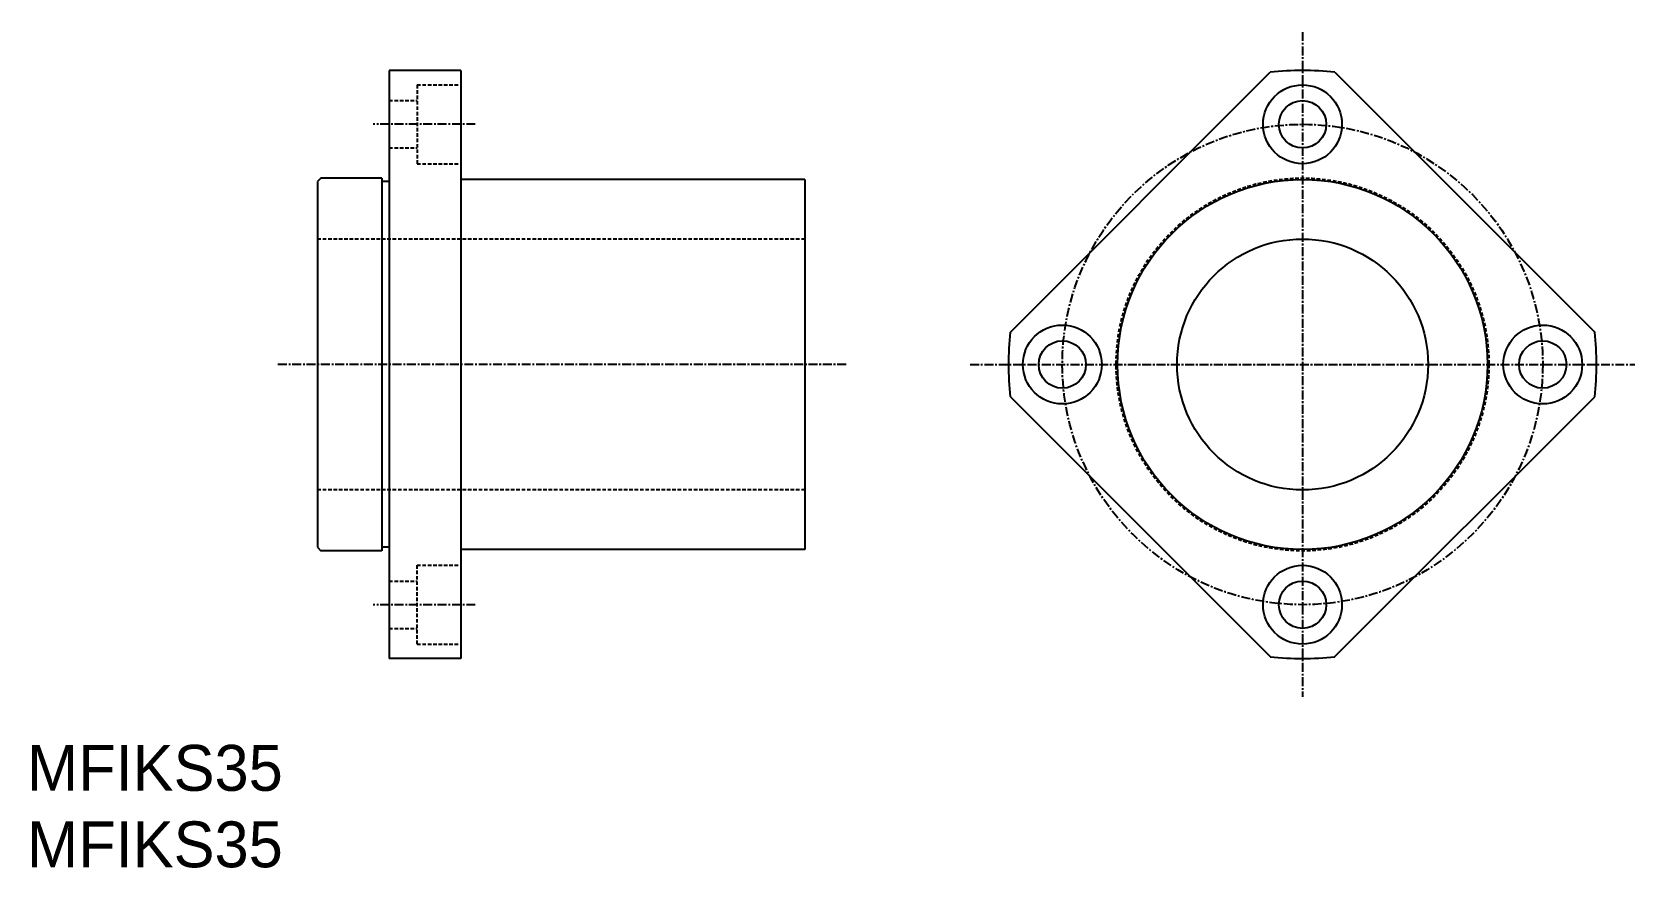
# Model space of a CAD drawing. Extents: x 54 to 278, y 37 to 153.
import ezdxf

# ---------------------------------------------------------------- set-up
doc = ezdxf.new("R2010")
doc.units = 0
doc.linetypes.add('CENTER', pattern=[2, 1.25, -0.25, 0.25, -0.25])
doc.linetypes.add('DASHED', pattern=[0.75, 0.5, -0.25])
doc.layers.get('0').update_dxf_attribs({"linetype": 'CONTINUOUS'})
doc.layers.add('CENTER', color=1, linetype='CENTER')

msp = doc.modelspace()

# ---------------------------------------------------------------- linework, layer by layer
at = {"color": 7, "linetype": 'CONTINUOUS'}
for p, q in [((104.18, 147.89), (104.18, 65.89)), ((114.18, 147.89), (104.18, 147.89)), ((114.18, 147.89), (114.18, 65.89)), ((190.83, 111.4), (227.07, 147.65)), ((236.08, 147.65), (272.33, 111.4)), ((94.68, 132.89), (94.18, 132.39)), ((94.18, 132.39), (94.18, 81.39)), ((103.18, 132.89), (94.68, 132.89)), ((103.18, 132.89), (103.18, 80.89)), ((104.18, 132.39), (103.18, 132.39)), ((162.18, 132.69), (114.18, 132.69)), ((162.18, 132.69), (162.18, 81.09)), ((94.18, 121.89), (94.18, 121.89)), ((190.83, 102.39), (227.07, 66.14)), ((236.08, 66.14), (272.33, 102.39)), ((94.18, 91.89), (94.18, 91.89)), ((94.18, 81.39), (94.68, 80.89)), ((103.18, 80.89), (94.68, 80.89)), ((104.18, 81.39), (103.18, 81.39)), ((162.18, 81.09), (114.18, 81.09)), ((114.18, 65.89), (104.18, 65.89))]:
    msp.add_line(p, q, dxfattribs=at)
at = {"color": 3, "linetype": 'DASHED'}
for p, q in [((108.08, 145.89), (114.18, 145.89)), ((108.08, 145.89), (108.08, 134.89)), ((104.18, 143.69), (108.08, 143.69)), ((104.18, 137.09), (108.08, 137.09)), ((108.08, 134.89), (114.18, 134.89)), ((162.18, 124.39), (94.18, 124.39)), ((162.18, 89.39), (94.18, 89.39)), ((108.08, 67.89), (108.08, 78.89)), ((108.08, 78.89), (114.18, 78.89)), ((104.18, 76.69), (108.08, 76.69)), ((104.18, 70.09), (108.08, 70.09)), ((108.08, 67.89), (114.18, 67.89))]:
    msp.add_line(p, q, dxfattribs=at)
at = {"color": 7, "linetype": 'CONTINUOUS'}
for centre, radius in [((231.58, 140.39), 5.5), ((231.58, 140.39), 3.3), ((231.58, 106.89), 25.8), ((231.58, 106.89), 17.5), ((198.08, 106.89), 5.5), ((265.08, 106.89), 5.5), ((198.08, 106.89), 3.3), ((265.08, 106.89), 3.3), ((231.58, 73.39), 5.5), ((231.58, 73.39), 3.3)]:
    msp.add_circle(centre, radius, dxfattribs=at)
at = {"color": 3, "linetype": 'DASHED'}
msp.add_circle((231.58, 106.89), 26, dxfattribs=at)
at = {"color": 7, "linetype": 'CONTINUOUS'}
for start, end in [(83.6947, 96.3053), (173.6947, 186.3053), (353.6947, 6.3053), (263.6947, 276.3053)]:
    msp.add_arc((231.58, 106.89), 41, start, end, dxfattribs=at)
at = {"layer": 'CENTER', "color": 1, "linetype": 'CENTER'}
for p, q in [((231.58, 153.26), (231.58, 60.53)), ((116.21, 140.39), (101.98, 140.39)), ((167.93, 106.89), (88.5, 106.89)), ((185.21, 106.89), (277.94, 106.89)), ((116.21, 73.39), (101.98, 73.39))]:
    msp.add_line(p, q, dxfattribs=at)
msp.add_circle((231.58, 106.89), 33.5, dxfattribs=at)

# ---------------------------------------------------------------- texts
at = {"color": 7, "linetype": 'CONTINUOUS'}
for p in [(53.69, 47.43), (53.69, 36.76)]:
    msp.add_text('MFIKS35', height=6.4, dxfattribs=at).set_placement(p)

doc.saveas('drawing.dxf')
